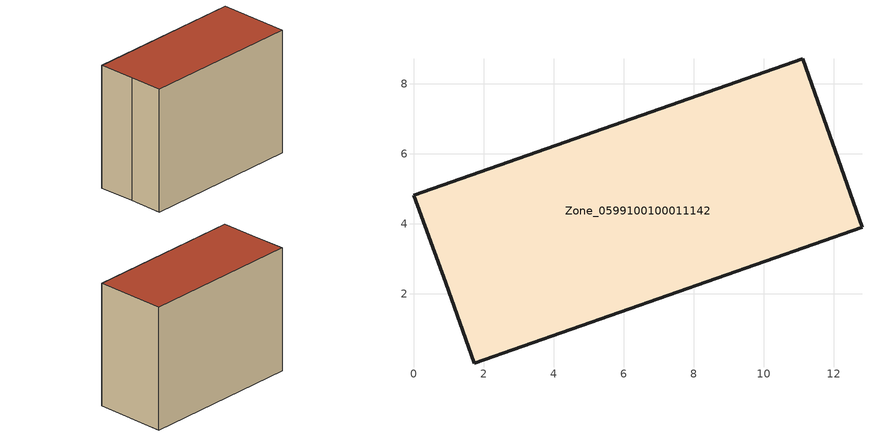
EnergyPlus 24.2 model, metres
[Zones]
Zone_0599100100011142
 floor ground (C_G): 0.92,2.32 0,4.81 11.11,8.72 12.8,3.91 1.73,0.01 z0
 wall outside (C_F): 12.8,3.91 11.11,8.72 0,4.81 0.92,2.32 1.73,0.01 12.8,3.91 z0:8.96
 roof outside (C_R): 0,4.81 0.92,2.32 1.73,0.01 12.8,3.91 11.11,8.72 z8.96
[BUILDING]
Pand.0599100100011142: North Axis=0; Terrain=City; Loads Convergence Tolerance Value=0.04; Temperature Convergence Tolerance Value=0.4; Solar Distribution=FullExterior; Maximum Number of Warmup Days=25; Minimum Number of Warmup Days=1
[Site:Location]
Rotterdam.The.Hague.AP_ZH_NLD Design_Conditions: Latitude=51.96; Longitude=4.45; Time Zone=1; Elevation=-4.5
[SITE:GROUNDTEMPERATURE:BUILDINGSURFACE]
18, 18, 18, 18, 18, 18, 18, 18, 18, 18, 18, 18
[MATERIAL] Thermal Absorptance=0.9; Solar Absorptance=0.7; Visible Absorptance=0.7
Name | Roughness | Thickness | Conductivity | Density | Specific Heat
G.TI.2015-2018 | MediumSmooth | 0.15 | 0.0428571 | 540 | 1210
F.TI.2015-2018 | Rough | 0.3 | 0.0666667 | 1920 | 840
R.TI.2015-2018 | MediumRough | 0.2 | 0.0333333 | 1500 | 1000
[CONSTRUCTION]
C_G: G.TI.2015-2018
C_F: F.TI.2015-2018
C_R: R.TI.2015-2018
[ZONE]
Zone_0599100100011142: Type=1; Multiplier=1; Ceiling Height=Autocalculate; Volume=Autocalculate; Floor Area=autocalculate; Part of Total Floor Area=Yes
[ZONEINFILTRATION:DESIGNFLOWRATE]
Infil_Zone_0599100100011142: Zone or ZoneList or Space or SpaceList=Zone_0599100100011142; Schedule=AlwaysOn; Design Flow Rate Calculation Method=Flow/Area; Flow Rate per Floor Area=0.0015; Constant Term Coefficient=1; Temperature Term Coefficient=0; Velocity Term Coefficient=0; Velocity Squared Term Coefficient=0
[HVACTEMPLATE:ZONE:IDEALLOADSAIRSYSTEM]
Zone_0599100100011142: Maximum Heating Supply Air Temperature=50; Minimum Cooling Supply Air Temperature=13; Maximum Heating Supply Air Humidity Ratio=0.0156; Minimum Cooling Supply Air Humidity Ratio=0.0077; Heating Limit=NoLimit; Cooling Limit=NoLimit; Dehumidification Control Type=ConstantSensibleHeatRatio; Cooling Sensible Heat Ratio=0.7; Dehumidification Setpoint=60; Humidification Control Type=None; Humidification Setpoint=30; Outdoor Air Method=None; Outdoor Air Flow Rate per Person=0.00944; Outdoor Air Flow Rate per Zone Floor Area=0; Outdoor Air Flow Rate per Zone=0; Demand Controlled Ventilation Type=None; Outdoor Air Economizer Type=NoEconomizer; Heat Recovery Type=None; Sensible Heat Recovery Effectiveness=0.7; Latent Heat Recovery Effectiveness=0.65
[ZONECONTROL:THERMOSTAT]
ThermostatControl_Zone_0599100100011142: Zone or ZoneList=Zone_0599100100011142; Control Type Schedule=DualSetpointControlType; Control 1=Thermostat_Zone_0599100100011142; Temperature Difference Between Cutout And Setpoint=0
[THERMOSTATSETPOINT:DUALSETPOINT]
Thermostat_Zone_0599100100011142: Heating Setpoint Temperature Schedule=HeatingSetpoint_Zone_0599100100011142; Cooling Setpoint Temperature Schedule=CoolingSetpoint_Zone_0599100100011142
[SCHEDULE:COMPACT]
HeatingSetpoint_Zone_0599100100011142: Through: 12/31, For: AllDays, Until: 24:00, 21
CoolingSetpoint_Zone_0599100100011142: Through: 12/31, For: AllDays, Until: 24:00, 24
DualSetpointControlType: Through: 12/31, For: AllDays, Until: 24:00, 4
AlwaysOn: Through: 12/31, For: AllDays, Until: 24:00, 1
